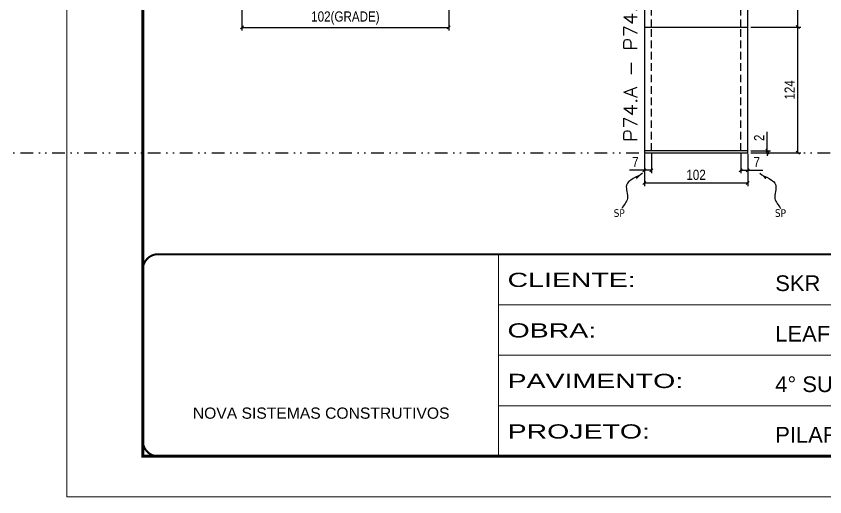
# Model space of a CAD drawing. Header units: millimetres. Extents: x 13777 to 27878, y -21631 to 6985.
# Drawn here: x 17547 to 18345, y 192 to 666 of the extents above; entities that cross this region are included whole.
import ezdxf

# ---------------------------------------------------------------- set-up
doc = ezdxf.new("R2010")
doc.units = ezdxf.units.MM
for name, pattern in [('CONTINUO', [0]), ('DASHED', [0.75, 0.5, -0.25]), ('DIVIDE2', [0.625, 0.25, -0.125, 0, -0.125, 0, -0.125]), ('HIDDEN', [0.375, 0.25, -0.125])]:
    doc.linetypes.add(name, pattern=pattern)
for name, color, linetype in [('COTA', 241, 'Continuous'), ('Nível', 160, 'Continuous'), ('Painéis', 200, 'Continuous'), ('Sarrafo de Pressão', 42, 'HIDDEN'), ('texto', 7, 'Continuous')]:
    doc.layers.add(name, color=color, linetype=linetype)
for name, color, linetype, lineweight in [('Folhas', 255, 'Continuous', 9), ('SARRAFO DE PRESSAO', 251, 'DASHED', 9), ('Texto Seção', 7, 'Continuous', 15)]:
    doc.layers.add(name, color=color, linetype=linetype, lineweight=lineweight)
doc.styles.add('ARIAL', font='arial.ttf')
doc.styles.add('COTA TECNICA', font='techl___.ttf', dxfattribs={"height": 10})
doc.styles.add('COTA TECNICA 2X', font='techl___.ttf', dxfattribs={"height": 10})
doc.styles.add('COTA TECNICA-50', font='techl___.ttf', dxfattribs={"height": 10})
doc.styles.add('REGUA-120', font='ROMANS.shx', dxfattribs={"height": 15})
doc.styles.get("Standard").update_dxf_attribs({"font": 'arial.ttf'})
doc.styles.add('Tecnologia', font='')
doc.styles.get('Tecnologia').set_extended_font_data('Forgotten Futurist')
doc.dimstyles.new('COTA PAINEL-50', dxfattribs={"dimtxt": 10, "dimasz": 3, "dimexe": 3, "dimexo": 3, "dimgap": 3, "dimtad": 1, "dimdec": 1, "dimzin": 12, "dimdsep": 46, "dimtxsty": 'COTA TECNICA-50', "dimblk1": 'OBLIQUE', "dimblk2": 'OBLIQUE', "dimsah": 1, "dimcen": 0.9, "dimclrd": 4, "dimclre": 4, "dimclrt": 240, "dimadec": 1, "dimazin": 3, "dimtfac": 1, "dimtdec": 1, "dimtmove": 0, "dimatfit": 3, "dimfxl": 1, "dimtolj": 1, "dimtzin": 12, "dimarcsym": 0})
doc.dimstyles.new('PAINEL', dxfattribs={"dimtxt": 10, "dimasz": 3, "dimexe": 3, "dimexo": 3, "dimgap": 3, "dimtad": 1, "dimdec": 1, "dimzin": 12, "dimdsep": 46, "dimtxsty": 'COTA TECNICA', "dimblk1": 'OBLIQUE', "dimblk2": 'OBLIQUE', "dimsah": 1, "dimcen": 0.9, "dimclrd": 4, "dimclre": 4, "dimclrt": 240, "dimadec": 1, "dimazin": 3, "dimtfac": 1, "dimtdec": 1, "dimtmove": 0, "dimatfit": 3, "dimfxl": 1, "dimtolj": 1, "dimtzin": 12, "dimarcsym": 0})
doc.dimstyles.new('SECAO PILAR', dxfattribs={"dimtxt": 10, "dimasz": 3, "dimexe": 3, "dimexo": 3, "dimgap": 3, "dimtad": 1, "dimdec": 1, "dimlfac": 0.5, "dimzin": 12, "dimdsep": 46, "dimtxsty": 'COTA TECNICA 2X', "dimblk1": 'OBLIQUE', "dimblk2": 'OBLIQUE', "dimsah": 1, "dimcen": 0.9, "dimclrd": 256, "dimclre": 256, "dimclrt": 256, "dimadec": 1, "dimazin": 3, "dimtfac": 1, "dimtdec": 1, "dimtmove": 0, "dimatfit": 3, "dimfxl": 1, "dimtolj": 1, "dimtzin": 12, "dimarcsym": 0})
doc.dimstyles.get("Standard").update_dxf_attribs({"dimtxt": 0.18, "dimasz": 0.18, "dimexe": 0.18, "dimexo": 0.0625, "dimgap": 0.09, "dimtad": 0, "dimtih": 1, "dimtoh": 1, "dimdec": 4, "dimzin": 0, "dimdsep": 46, "dimtxsty": 'Standard', "dimcen": 0.09, "dimadec": 0, "dimazin": 0, "dimtfac": 1, "dimtdec": 4, "dimtofl": 0, "dimtmove": 0, "dimatfit": 3, "dimfxl": 1, "dimtolj": 1, "dimtzin": 0, "dimarcsym": 0})

# ---------------------------------------------------------------- blocks, each defined once
blk = doc.blocks.new('9999999999')
at = {"color": 30, "linetype": 'CONTINUO'}
for p, q in [((98564.56, 34230.21), (98564.56, 34429.45)), ((98564.56, 34379.64), (99583.98, 34379.64)), ((98564.56, 34329.83), (99487.98, 34329.83)), ((98564.56, 34280.02), (99487.98, 34280.02))]:
    blk.add_line(p, q, dxfattribs=at)
at = {"color": 30, "linetype": 'CONTINUO', "const_width": 2}
blk.add_lwpolyline([(99583.98, 34230.21), (99583.98, 34414.45, 0.414214), (99568.98, 34429.45), (98228.98, 34429.45, 0.414214), (98213.98, 34414.45), (98213.98, 34245.21, 0.414214), (98228.98, 34230.21), (99583.98, 34230.21)], format="xyb", dxfattribs=at)
at = {"layer": 'Folhas'}
blk.add_lwpolyline([(98138.98, 34190.21), (99623.98, 34190.21), (99623.98, 35240.21), (98138.98, 35240.21)], close=True, dxfattribs=at)
at = {"layer": 'Folhas', "color": 30, "const_width": 3}
blk.add_lwpolyline([(98213.98, 34230.21), (99583.98, 34230.21), (99583.98, 35200.21), (98213.98, 35200.21)], close=True, dxfattribs=at)
at = {"color": 7, "linetype": 'Continuous', "ltscale": 5, "style": 'ARIAL'}
for s, height, p in [('SKR', 15.483, (98837.68, 34393.13)), ('LEAF LOEFGREN', 15.4829, (98837.68, 34343.32)), ('4° SUBSOLO', 15.483, (98837.68, 34293.51)), ('NOVA SISTEMAS CONSTRUTIVOS', 11.0592, (98263.19, 34267.21)), ('PILARES', 15.483, (98837.68, 34243.7))]:
    blk.add_text(s, height=height, dxfattribs=at).set_placement(p)
at = {"layer": 'Folhas', "color": 7, "style": 'Tecnologia', "width": 1.5}
for s, p in [('CLIENTE:', (98573.65, 34397.17)), ('OBRA:', (98573.65, 34347.31)), ('PAVIMENTO:', (98573.65, 34297.5)), ('PROJETO:', (98573.65, 34247.69))]:
    blk.add_text(s, height=14, dxfattribs=at).set_placement(p)
blk = doc.blocks.new('_Oblique')
at = {"color": 0, "linetype": 'ByBlock', "lineweight": -2}
blk.add_line((-0.5, -0.5), (0.5, 0.5), dxfattribs=at)
blk = doc.blocks.new('*D617')
at = {"layer": 'COTA', "lineweight": -2, "transparency": 16777216}
for p, q in [((17769.68, 725.59), (17769.68, 651.81)), ((17973.68, 725.59), (17973.68, 651.81)), ((17769.68, 654.81), (17973.68, 654.81))]:
    blk.add_line(p, q, dxfattribs=at)
at = {"layer": 'Defpoints', "color": 0, "transparency": 16777216}
for p in [(17769.68, 728.59), (17973.68, 728.59), (17973.68, 654.81)]:
    blk.add_point(p, dxfattribs=at)
at = {"layer": 'COTA', "lineweight": -2, "transparency": 16777216, "xscale": 3, "yscale": 3, "zscale": 3, "rotation": 180}
blk.add_blockref('_Oblique', (17769.68, 654.81), dxfattribs=at)
at = {"layer": 'COTA', "lineweight": -2, "transparency": 16777216, "xscale": 3, "yscale": 3, "zscale": 3}
blk.add_blockref('_Oblique', (17973.68, 654.81), dxfattribs=at)
at = {"layer": 'COTA', "transparency": 16777216, "insert": (17871.68, 664.04), "char_height": 10, "attachment_point": 5, "style": 'COTA TECNICA 2X'}
blk.add_mtext('\\A1;102(GRADE)', dxfattribs=at)
blk = doc.blocks.new('*D626')
at = {"layer": 'COTA', "color": 4, "lineweight": -2, "transparency": 16777216}
for p, q in [((18166.55, 530.13), (18166.55, 498.24)), ((18268.55, 530.13), (18268.55, 498.24)), ((18268.55, 501.24), (18166.55, 501.24))]:
    blk.add_line(p, q, dxfattribs=at)
at = {"layer": 'Defpoints', "color": 0, "transparency": 16777216}
for p in [(18166.55, 533.13), (18268.55, 533.13), (18166.55, 501.24)]:
    blk.add_point(p, dxfattribs=at)
at = {"layer": 'COTA', "color": 4, "lineweight": -2, "transparency": 16777216, "xscale": 3, "yscale": 3, "zscale": 3, "rotation": 180}
blk.add_blockref('_Oblique', (18166.55, 501.24), dxfattribs=at)
at = {"layer": 'COTA', "color": 4, "lineweight": -2, "transparency": 16777216, "xscale": 3, "yscale": 3, "zscale": 3}
blk.add_blockref('_Oblique', (18268.55, 501.24), dxfattribs=at)
at = {"layer": 'COTA', "color": 240, "transparency": 16777216, "insert": (18217.55, 509.34), "char_height": 10, "attachment_point": 5, "style": 'COTA TECNICA'}
blk.add_mtext('\\A1;102', dxfattribs=at)
blk = doc.blocks.new('*D627')
at = {"layer": 'COTA', "color": 4, "lineweight": -2, "transparency": 16777216}
for p, q in [((18261.55, 530.13), (18261.55, 510.89)), ((18268.55, 528.13), (18268.55, 510.89)), ((18261.55, 513.89), (18268.55, 513.89)), ((18268.55, 513.89), (18283.28, 513.89))]:
    blk.add_line(p, q, dxfattribs=at)
at = {"layer": 'Defpoints', "color": 0, "transparency": 16777216}
for p in [(18261.55, 533.13), (18268.55, 531.13), (18268.55, 513.89)]:
    blk.add_point(p, dxfattribs=at)
at = {"layer": 'COTA', "color": 4, "lineweight": -2, "transparency": 16777216, "xscale": 3, "yscale": 3, "zscale": 3, "rotation": 180}
blk.add_blockref('_Oblique', (18261.55, 513.89), dxfattribs=at)
at = {"layer": 'COTA', "color": 4, "lineweight": -2, "transparency": 16777216, "xscale": 3, "yscale": 3, "zscale": 3}
blk.add_blockref('_Oblique', (18268.55, 513.89), dxfattribs=at)
at = {"layer": 'COTA', "color": 240, "transparency": 16777216, "insert": (18277.42, 521.97), "char_height": 10, "attachment_point": 5, "style": 'COTA TECNICA-50'}
blk.add_mtext('\\A1;7', dxfattribs=at)
blk = doc.blocks.new('*D628')
at = {"layer": 'COTA', "color": 4, "lineweight": -2, "transparency": 16777216}
for p, q in [((18166.55, 528.13), (18166.55, 510.89)), ((18173.55, 530.13), (18173.55, 510.89)), ((18166.55, 513.89), (18151.82, 513.89)), ((18173.55, 513.89), (18166.55, 513.89))]:
    blk.add_line(p, q, dxfattribs=at)
at = {"layer": 'Defpoints', "color": 0, "transparency": 16777216}
for p in [(18166.55, 531.13), (18173.55, 533.13), (18166.55, 513.89)]:
    blk.add_point(p, dxfattribs=at)
at = {"layer": 'COTA', "color": 4, "lineweight": -2, "transparency": 16777216, "xscale": 3, "yscale": 3, "zscale": 3, "rotation": 180}
blk.add_blockref('_Oblique', (18166.55, 513.89), dxfattribs=at)
at = {"layer": 'COTA', "color": 4, "lineweight": -2, "transparency": 16777216, "xscale": 3, "yscale": 3, "zscale": 3}
blk.add_blockref('_Oblique', (18173.55, 513.89), dxfattribs=at)
at = {"layer": 'COTA', "color": 240, "transparency": 16777216, "insert": (18157.69, 521.97), "char_height": 10, "attachment_point": 5, "style": 'COTA TECNICA-50'}
blk.add_mtext('\\A1;7', dxfattribs=at)
blk = doc.blocks.new('*D629')
at = {"layer": 'COTA', "color": 4, "lineweight": -2, "transparency": 16777216}
for p, q in [((18287.81, 533.13), (18287.81, 551.94)), ((18271.55, 533.13), (18290.81, 533.13)), ((18271.55, 531.13), (18290.81, 531.13)), ((18287.81, 531.13), (18287.81, 533.13)), ((18287.81, 531.13), (18287.81, 528.13))]:
    blk.add_line(p, q, dxfattribs=at)
at = {"layer": 'Defpoints', "color": 0, "transparency": 16777216}
for p in [(18268.55, 533.13), (18268.55, 531.13), (18287.81, 531.13)]:
    blk.add_point(p, dxfattribs=at)
at = {"layer": 'COTA', "color": 4, "lineweight": -2, "transparency": 16777216, "xscale": 3, "yscale": 3, "zscale": 3}
for p, rotation in [((18287.81, 533.13), 270), ((18287.81, 531.13), 90)]:
    blk.add_blockref('_Oblique', p, dxfattribs=dict(at, rotation=rotation))
at = {"layer": 'COTA', "color": 240, "transparency": 16777216, "insert": (18279.81, 545.88), "char_height": 10, "attachment_point": 5, "rotation": 90, "style": 'COTA TECNICA-50'}
blk.add_mtext('\\A1;2', dxfattribs=at)
blk = doc.blocks.new('*D630')
at = {"layer": 'COTA', "color": 4, "lineweight": -2, "transparency": 16777216}
for p, q in [((18271.55, 773.13), (18320.92, 773.13)), ((18317.92, 655.13), (18317.92, 773.13)), ((18271.55, 655.13), (18320.92, 655.13))]:
    blk.add_line(p, q, dxfattribs=at)
at = {"layer": 'Defpoints', "color": 0, "transparency": 16777216}
for p in [(18268.55, 773.13), (18317.92, 773.13), (18268.55, 655.13)]:
    blk.add_point(p, dxfattribs=at)
at = {"layer": 'COTA', "color": 4, "lineweight": -2, "transparency": 16777216, "xscale": 3, "yscale": 3, "zscale": 3}
for p, rotation in [((18317.92, 773.13), 90), ((18317.92, 655.13), 270)]:
    blk.add_blockref('_Oblique', p, dxfattribs=dict(at, rotation=rotation))
at = {"layer": 'COTA', "color": 240, "transparency": 16777216, "insert": (18309.82, 714.13), "char_height": 10, "attachment_point": 5, "rotation": 90, "style": 'COTA TECNICA-50'}
blk.add_mtext('\\A1;118', dxfattribs=at)
blk = doc.blocks.new('*D632')
at = {"layer": 'COTA', "color": 4, "linetype": 'ByBlock', "lineweight": -2, "transparency": 16777216}
for p, q in [((18271.55, 655.13), (18320.92, 655.13)), ((18317.92, 531.13), (18317.92, 655.13)), ((18271.55, 531.13), (18320.92, 531.13))]:
    blk.add_line(p, q, dxfattribs=at)
at = {"layer": 'Defpoints', "color": 0, "linetype": 'ByBlock', "transparency": 16777216}
for p in [(18268.55, 655.13), (18317.92, 655.13), (18268.55, 531.13)]:
    blk.add_point(p, dxfattribs=at)
at = {"layer": 'COTA', "color": 4, "linetype": 'ByBlock', "lineweight": -2, "transparency": 16777216, "xscale": 3, "yscale": 3, "zscale": 3}
for p, rotation in [((18317.92, 655.13), 90), ((18317.92, 531.13), 270)]:
    blk.add_blockref('_Oblique', p, dxfattribs=dict(at, rotation=rotation))
at = {"layer": 'COTA', "color": 240, "linetype": 'ByBlock', "transparency": 16777216, "insert": (18309.85, 593.13), "char_height": 10, "attachment_point": 5, "rotation": 90, "style": 'COTA TECNICA'}
blk.add_mtext('\\A1;124', dxfattribs=at)
blk = doc.blocks.new('*D633')
at = {"layer": 'COTA', "color": 4, "linetype": 'ByBlock', "lineweight": -2, "transparency": 16777216}
for p, q in [((18271.55, 655.13), (18320.92, 655.13)), ((18317.92, 531.13), (18317.92, 655.13)), ((18271.55, 531.13), (18320.92, 531.13))]:
    blk.add_line(p, q, dxfattribs=at)
at = {"layer": 'Defpoints', "color": 0, "linetype": 'ByBlock', "transparency": 16777216}
for p in [(18268.55, 655.13), (18317.92, 655.13), (18268.55, 531.13)]:
    blk.add_point(p, dxfattribs=at)
at = {"layer": 'COTA', "color": 4, "linetype": 'ByBlock', "lineweight": -2, "transparency": 16777216, "xscale": 3, "yscale": 3, "zscale": 3}
for p, rotation in [((18317.92, 655.13), 90), ((18317.92, 531.13), 270)]:
    blk.add_blockref('_Oblique', p, dxfattribs=dict(at, rotation=rotation))
at = {"layer": 'COTA', "color": 240, "linetype": 'ByBlock', "transparency": 16777216, "insert": (18309.85, 593.13), "char_height": 10, "attachment_point": 5, "rotation": 90, "style": 'COTA TECNICA'}
blk.add_mtext('\\A1;124', dxfattribs=at)

msp = doc.modelspace()

# ---------------------------------------------------------------- linework, layer by layer
at = {"layer": 'Nível', "color": 4, "linetype": 'DIVIDE2', "ltscale": 50}
msp.add_line((13777.11, 531.13), (21531.15, 531.13), dxfattribs=at)
at = {"layer": 'Painéis'}
for p, q in [((18166.55, 820.13), (18166.55, 533.13)), ((18268.55, 533.13), (18268.55, 820.13)), ((18166.55, 655.13), (18268.55, 655.13))]:
    msp.add_line(p, q, dxfattribs=at)
msp.add_lwpolyline([(18268.55, 533.13), (18166.55, 533.13), (18166.55, 531.13), (18268.55, 531.13)], close=True, dxfattribs=at)
at = {"layer": 'Sarrafo de Pressão', "ltscale": 30}
for p, q in [((18173.55, 655.13), (18173.55, 773.13)), ((18261.55, 655.13), (18261.55, 773.13)), ((18173.55, 533.13), (18173.55, 655.13)), ((18261.55, 533.13), (18261.55, 655.13))]:
    msp.add_line(p, q, dxfattribs=at)

# ---------------------------------------------------------------- block references
at = {"layer": 'SARRAFO DE PRESSAO', "color": 6, "linetype": 'ByBlock'}
msp.add_blockref('9999999999', (-80542.01, -33998.35), dxfattribs=at)

# ---------------------------------------------------------------- texts
at = {"layer": 'texto', "color": 0, "char_height": 7.5, "attachment_point": 5}
for insert in [(18141.77, 471.64), (18300.8, 471.64)]:
    msp.add_mtext('{\\fTahoma|b0|i0|c0|p34;\\C4;SP}', dxfattribs=dict(at, insert=insert))
at = {"layer": 'Texto Seção', "style": 'REGUA-120', "width": 1.1}
msp.add_text('P74.A - P74.B', height=13, rotation=90, dxfattribs=at).set_placement((18159.3, 541.9))

# ---------------------------------------------------------------- dimensions: what is measured, and where the dimension line sits
at = {"layer": 'COTA'}
for base, p1, p2, angle, picture, middle in [((18317.92, 773.13), (18268.55, 655.13), (18268.55, 773.13), 90, '*D630', (18309.82, 714.13)), ((18166.55, 513.89), (18173.55, 533.13), (18166.55, 531.13), 180, '*D628', (18157.69, 521.97))]:
    dim = msp.add_linear_dim(base=base, p1=p1, p2=p2, angle=angle, dimstyle='COTA PAINEL-50', dxfattribs=at)
    dim.commit()
    dim.dimension.update_dxf_attribs({"geometry": picture, "text_midpoint": middle})
dim = msp.add_linear_dim(base=(17973.68, 654.81), p1=(17769.68, 728.59), p2=(17973.68, 728.59), text='<>(GRADE)', dimstyle='SECAO PILAR', dxfattribs=at)
dim.commit()
dim.dimension.update_dxf_attribs({"geometry": '*D617', "text_midpoint": (17871.68, 664.04)})
at = {"layer": 'COTA', "linetype": 'ByBlock'}
for picture in ['*D632', '*D633']:
    dim = msp.add_aligned_dim(p1=(18268.55, 531.13), p2=(18268.55, 655.13), distance=-49.37, dimstyle='PAINEL', dxfattribs=at)
    dim.commit()
    dim.dimension.update_dxf_attribs({"geometry": picture, "text_midpoint": (18309.85, 593.13)})
at = {"layer": 'COTA'}
dim = msp.add_linear_dim(base=(18287.81, 531.13), p1=(18268.55, 533.13), p2=(18268.55, 531.13), angle=90, dimstyle='COTA PAINEL-50', dxfattribs=at)
dim.commit()
dim.dimension.update_dxf_attribs({"geometry": '*D629', "text_midpoint": (18287.81, 545.88), "dimtype": 160})
dim = msp.add_linear_dim(base=(18166.55, 501.24), p1=(18268.55, 533.13), p2=(18166.55, 533.13), angle=180, dimstyle='PAINEL', override={"dimarcsym": 2}, dxfattribs=at)
dim.commit()
dim.dimension.update_dxf_attribs({"geometry": '*D626', "text_midpoint": (18217.55, 509.34)})
dim = msp.add_linear_dim(base=(18268.55, 513.89), p1=(18261.55, 533.13), p2=(18268.55, 531.13), dimstyle='COTA PAINEL-50', dxfattribs=at)
dim.commit()
dim.dimension.update_dxf_attribs({"geometry": '*D627', "text_midpoint": (18277.42, 521.97)})

# ---------------------------------------------------------------- leaders
at = {"layer": 'COTA', "path_type": 1}
for points in [[(18164.72, 510.95), (18148.94, 499.12), (18149.86, 486.11), (18144.31, 476.33)], [(18280.38, 510.95), (18296.16, 499.12), (18295.24, 486.11), (18300.79, 476.33)]]:
    msp.add_leader(points, dimstyle='Standard', override={"dimasz": 8}, dxfattribs=at)

doc.saveas('drawing.dxf')
